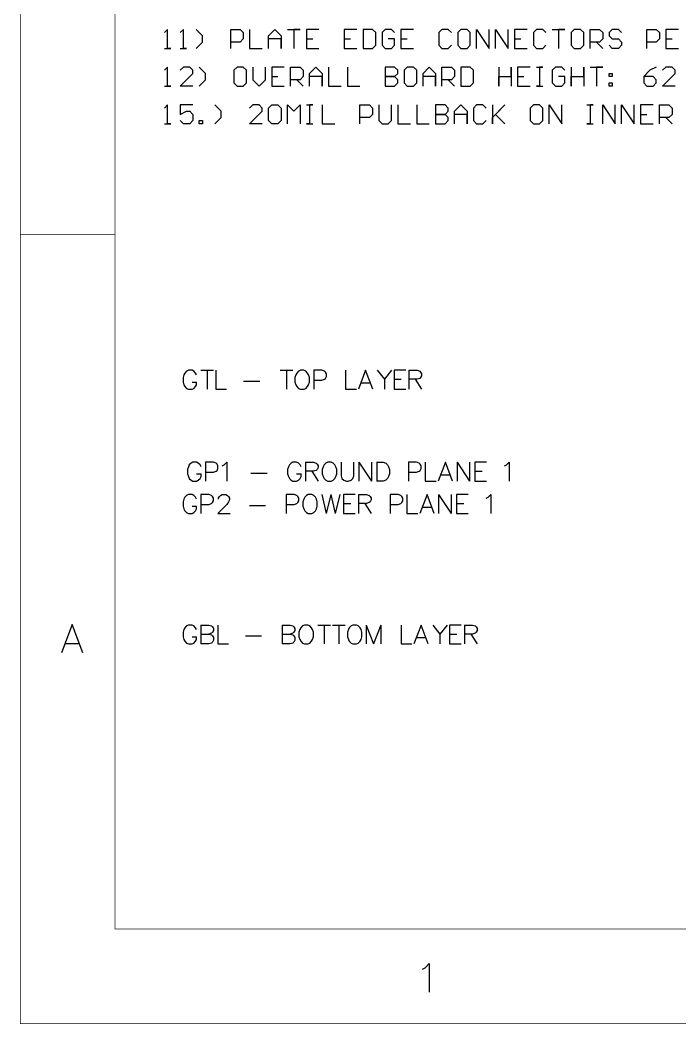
# Model space of a CAD drawing. Header units: millimetres. Extents: x 38 to 445, y 25 to 285.
# Drawn here: x 38.1 to 91.2, y 25.4 to 106.2 of the extents above; entities that cross this region are included whole.
import ezdxf

# ---------------------------------------------------------------- set-up
doc = ezdxf.new("R2010")
doc.units = ezdxf.units.MM
for name, color, linetype in [('BottomLayer', 5, 'Continuous'), ('InternalPlane1', 76, 'Continuous'), ('InternalPlane2', 16, 'Continuous'), ('Mechanical16', 56, 'Continuous'), ('Mechanical6', 56, 'Continuous'), ('TopLayer', 1, 'Continuous')]:
    doc.layers.add(name, color=color, linetype=linetype)

msp = doc.modelspace()

# ---------------------------------------------------------------- linework, layer by layer
at = {"layer": 'BottomLayer'}
for p, q in [((51.49, 57.411), (51.345, 57.266)), ((51.635, 57.484), (51.49, 57.411)), ((51.926, 57.484), (51.635, 57.484)), ((52.071, 57.411), (51.926, 57.484)), ((52.216, 57.266), (52.071, 57.411)), ((52.637, 57.484), (52.637, 55.96)), ((52.637, 57.484), (53.29, 57.484)), ((53.29, 57.484), (53.507, 57.411)), ((53.507, 57.411), (53.58, 57.339)), ((53.993, 57.484), (53.993, 55.96)), ((59.181, 57.484), (59.181, 55.96)), ((59.181, 57.484), (59.834, 57.484)), ((59.834, 57.484), (60.052, 57.411)), ((60.052, 57.411), (60.124, 57.339)), ((60.828, 57.411), (60.683, 57.266)), ((60.973, 57.484), (60.828, 57.411)), ((61.263, 57.484), (60.973, 57.484)), ((61.409, 57.411), (61.263, 57.484)), ((61.554, 57.266), (61.409, 57.411)), ((62.054, 57.484), (63.07, 57.484)), ((62.562, 57.484), (62.562, 55.96)), ((63.252, 57.484), (64.267, 57.484)), ((63.759, 57.484), (63.759, 55.96)), ((64.739, 57.411), (64.594, 57.266)), ((64.884, 57.484), (64.739, 57.411)), ((65.174, 57.484), (64.884, 57.484)), ((65.319, 57.411), (65.174, 57.484)), ((65.464, 57.266), (65.319, 57.411)), ((65.965, 57.484), (65.965, 55.96)), ((65.965, 57.484), (66.546, 55.96)), ((67.126, 57.484), (66.546, 55.96)), ((67.126, 57.484), (67.126, 55.96)), ((68.759, 57.484), (68.759, 55.96)), ((70.377, 57.484), (69.796, 55.96)), ((70.957, 55.96), (70.377, 57.484)), ((71.312, 57.484), (71.893, 56.758)), ((72.473, 57.484), (71.893, 56.758)), ((73.613, 57.484), (72.669, 57.484)), ((72.669, 57.484), (72.669, 55.96)), ((73.866, 57.484), (73.866, 55.96)), ((73.866, 57.484), (74.519, 57.484)), ((74.519, 57.484), (74.737, 57.411)), ((74.737, 57.411), (74.81, 57.339)), ((51.273, 57.121), (51.2, 56.903)), ((51.2, 56.903), (51.2, 56.54)), ((51.345, 57.266), (51.273, 57.121)), ((52.288, 57.121), (52.216, 57.266)), ((52.637, 56.758), (53.29, 56.758)), ((53.507, 56.831), (53.29, 56.758)), ((53.29, 56.758), (53.507, 56.686)), ((53.58, 56.903), (53.507, 56.831)), ((53.507, 56.686), (53.58, 56.613)), ((53.58, 57.339), (53.652, 57.193)), ((53.652, 57.048), (53.58, 56.903)), ((53.58, 56.613), (53.652, 56.468)), ((53.652, 57.193), (53.652, 57.048)), ((56.228, 56.613), (57.534, 56.613)), ((59.181, 56.758), (59.834, 56.758)), ((60.052, 56.831), (59.834, 56.758)), ((59.834, 56.758), (60.052, 56.686)), ((60.124, 56.903), (60.052, 56.831)), ((60.052, 56.686), (60.124, 56.613)), ((60.124, 57.339), (60.197, 57.193)), ((60.197, 57.048), (60.124, 56.903)), ((60.124, 56.613), (60.197, 56.468)), ((60.197, 57.193), (60.197, 57.048)), ((60.61, 57.121), (60.538, 56.903)), ((60.538, 56.903), (60.538, 56.54)), ((60.683, 57.266), (60.61, 57.121)), ((61.626, 57.121), (61.554, 57.266)), ((61.699, 56.903), (61.626, 57.121)), ((61.699, 56.54), (61.699, 56.903)), ((64.521, 57.121), (64.449, 56.903)), ((64.449, 56.903), (64.449, 56.54)), ((64.594, 57.266), (64.521, 57.121)), ((65.537, 57.121), (65.464, 57.266)), ((65.61, 56.903), (65.537, 57.121)), ((65.61, 56.54), (65.61, 56.903)), ((71.893, 56.758), (71.893, 55.96)), ((72.669, 56.758), (73.25, 56.758)), ((74.519, 56.758), (73.866, 56.758)), ((74.374, 56.758), (74.882, 55.96)), ((74.737, 56.831), (74.519, 56.758)), ((74.81, 56.903), (74.737, 56.831)), ((74.81, 57.339), (74.882, 57.193)), ((74.882, 57.048), (74.81, 56.903)), ((74.882, 57.193), (74.882, 57.048)), ((51.2, 56.54), (51.273, 56.323)), ((51.273, 56.323), (51.345, 56.178)), ((51.345, 56.178), (51.49, 56.033)), ((51.49, 56.033), (51.635, 55.96)), ((51.635, 55.96), (51.926, 55.96)), ((51.926, 56.54), (52.288, 56.54)), ((51.926, 55.96), (52.071, 56.033)), ((52.071, 56.033), (52.216, 56.178)), ((52.216, 56.178), (52.288, 56.323)), ((52.288, 56.323), (52.288, 56.54)), ((53.29, 55.96), (52.637, 55.96)), ((53.507, 56.033), (53.29, 55.96)), ((53.58, 56.105), (53.507, 56.033)), ((53.652, 56.25), (53.58, 56.105)), ((53.652, 56.468), (53.652, 56.25)), ((53.993, 55.96), (54.864, 55.96)), ((59.834, 55.96), (59.181, 55.96)), ((60.052, 56.033), (59.834, 55.96)), ((60.124, 56.105), (60.052, 56.033)), ((60.197, 56.25), (60.124, 56.105)), ((60.197, 56.468), (60.197, 56.25)), ((60.538, 56.54), (60.61, 56.323)), ((60.61, 56.323), (60.683, 56.178)), ((60.683, 56.178), (60.828, 56.033)), ((60.828, 56.033), (60.973, 55.96)), ((60.973, 55.96), (61.263, 55.96)), ((61.263, 55.96), (61.409, 56.033)), ((61.409, 56.033), (61.554, 56.178)), ((61.554, 56.178), (61.626, 56.323)), ((61.626, 56.323), (61.699, 56.54)), ((64.449, 56.54), (64.521, 56.323)), ((64.521, 56.323), (64.594, 56.178)), ((64.594, 56.178), (64.739, 56.033)), ((64.739, 56.033), (64.884, 55.96)), ((64.884, 55.96), (65.174, 55.96)), ((65.174, 55.96), (65.319, 56.033)), ((65.319, 56.033), (65.464, 56.178)), ((65.464, 56.178), (65.537, 56.323)), ((65.537, 56.323), (65.61, 56.54)), ((68.759, 55.96), (69.629, 55.96)), ((70.014, 56.468), (70.739, 56.468)), ((72.669, 55.96), (73.613, 55.96))]:
    msp.add_line(p, q, dxfattribs=at)
at = {"layer": 'InternalPlane1'}
for p, q in [((51.707, 70.369), (51.635, 70.223)), ((51.852, 70.514), (51.707, 70.369)), ((51.997, 70.586), (51.852, 70.514)), ((52.288, 70.586), (51.997, 70.586)), ((52.433, 70.514), (52.288, 70.586)), ((52.578, 70.369), (52.433, 70.514)), ((52.65, 70.223), (52.578, 70.369)), ((53.652, 70.586), (52.999, 70.586)), ((52.999, 70.586), (52.999, 69.063)), ((53.869, 70.514), (53.652, 70.586)), ((53.942, 70.441), (53.869, 70.514)), ((54.014, 70.296), (53.942, 70.441)), ((54.014, 70.078), (54.014, 70.296)), ((54.355, 70.296), (54.501, 70.369)), ((54.501, 70.369), (54.718, 70.586)), ((54.718, 70.586), (54.718, 69.063)), ((59.768, 70.369), (59.696, 70.223)), ((59.913, 70.514), (59.768, 70.369)), ((60.058, 70.586), (59.913, 70.514)), ((60.349, 70.586), (60.058, 70.586)), ((60.494, 70.514), (60.349, 70.586)), ((60.639, 70.369), (60.494, 70.514)), ((60.711, 70.223), (60.639, 70.369)), ((61.06, 70.586), (61.06, 69.063)), ((61.06, 70.586), (61.713, 70.586)), ((61.713, 70.586), (61.93, 70.514)), ((61.93, 70.514), (62.003, 70.441)), ((62.003, 70.441), (62.075, 70.296)), ((62.075, 70.296), (62.075, 70.151)), ((62.561, 70.369), (62.489, 70.223)), ((62.707, 70.514), (62.561, 70.369)), ((62.852, 70.586), (62.707, 70.514)), ((63.142, 70.586), (62.852, 70.586)), ((63.287, 70.514), (63.142, 70.586)), ((63.432, 70.369), (63.287, 70.514)), ((63.505, 70.223), (63.432, 70.369)), ((63.933, 70.586), (63.933, 69.498)), ((64.949, 69.498), (64.949, 70.586)), ((65.369, 70.586), (65.369, 69.063)), ((65.369, 70.586), (66.385, 69.063)), ((66.385, 70.586), (66.385, 69.063)), ((66.806, 70.586), (66.806, 69.063)), ((66.806, 70.586), (67.314, 70.586)), ((67.314, 70.586), (67.532, 70.514)), ((67.532, 70.514), (67.677, 70.369)), ((67.677, 70.369), (67.749, 70.223)), ((70.013, 70.586), (69.36, 70.586)), ((69.36, 70.586), (69.36, 69.063)), ((70.231, 70.514), (70.013, 70.586)), ((70.303, 70.441), (70.231, 70.514)), ((70.376, 70.296), (70.303, 70.441)), ((70.376, 70.078), (70.376, 70.296)), ((70.717, 70.586), (70.717, 69.063)), ((72.335, 70.586), (71.754, 69.063)), ((72.915, 69.063), (72.335, 70.586)), ((73.271, 70.586), (73.271, 69.063)), ((73.271, 70.586), (74.287, 69.063)), ((74.287, 70.586), (74.287, 69.063)), ((75.651, 70.586), (74.707, 70.586)), ((74.707, 70.586), (74.707, 69.063)), ((77.102, 70.296), (77.247, 70.369)), ((77.247, 70.369), (77.464, 70.586)), ((77.464, 70.586), (77.464, 69.063)), ((51.635, 70.223), (51.562, 70.006)), ((51.562, 70.006), (51.562, 69.643)), ((51.562, 69.643), (51.635, 69.425)), ((52.288, 69.643), (52.65, 69.643)), ((52.65, 69.425), (52.65, 69.643)), ((52.999, 69.788), (53.652, 69.788)), ((53.652, 69.788), (53.869, 69.861)), ((53.869, 69.861), (53.942, 69.933)), ((53.942, 69.933), (54.014, 70.078)), ((56.67, 69.716), (57.976, 69.716)), ((59.696, 70.223), (59.623, 70.006)), ((59.623, 70.006), (59.623, 69.643)), ((59.623, 69.643), (59.696, 69.425)), ((60.349, 69.643), (60.711, 69.643)), ((60.711, 69.425), (60.711, 69.643)), ((61.713, 69.861), (61.06, 69.861)), ((61.567, 69.861), (62.075, 69.063)), ((61.93, 69.933), (61.713, 69.861)), ((62.003, 70.006), (61.93, 69.933)), ((62.075, 70.151), (62.003, 70.006)), ((62.489, 70.223), (62.416, 70.006)), ((62.416, 70.006), (62.416, 69.643)), ((62.416, 69.643), (62.489, 69.425)), ((63.577, 70.006), (63.505, 70.223)), ((63.505, 69.425), (63.577, 69.643)), ((63.577, 69.643), (63.577, 70.006)), ((63.933, 69.498), (64.005, 69.28)), ((64.876, 69.28), (64.949, 69.498)), ((67.749, 70.223), (67.822, 70.006)), ((67.822, 69.643), (67.749, 69.425)), ((67.822, 70.006), (67.822, 69.643)), ((69.36, 69.788), (70.013, 69.788)), ((70.013, 69.788), (70.231, 69.861)), ((70.231, 69.861), (70.303, 69.933)), ((70.303, 69.933), (70.376, 70.078)), ((71.972, 69.57), (72.698, 69.57)), ((74.707, 69.861), (75.288, 69.861)), ((51.635, 69.425), (51.707, 69.28)), ((51.707, 69.28), (51.852, 69.135)), ((51.852, 69.135), (51.997, 69.063)), ((51.997, 69.063), (52.288, 69.063)), ((52.288, 69.063), (52.433, 69.135)), ((52.433, 69.135), (52.578, 69.28)), ((52.578, 69.28), (52.65, 69.425)), ((59.696, 69.425), (59.768, 69.28)), ((59.768, 69.28), (59.913, 69.135)), ((59.913, 69.135), (60.058, 69.063)), ((60.058, 69.063), (60.349, 69.063)), ((60.349, 69.063), (60.494, 69.135)), ((60.494, 69.135), (60.639, 69.28)), ((60.639, 69.28), (60.711, 69.425)), ((62.489, 69.425), (62.561, 69.28)), ((62.561, 69.28), (62.707, 69.135)), ((62.707, 69.135), (62.852, 69.063)), ((62.852, 69.063), (63.142, 69.063)), ((63.142, 69.063), (63.287, 69.135)), ((63.287, 69.135), (63.432, 69.28)), ((63.432, 69.28), (63.505, 69.425)), ((64.005, 69.28), (64.15, 69.135)), ((64.15, 69.135), (64.368, 69.063)), ((64.368, 69.063), (64.513, 69.063)), ((64.513, 69.063), (64.731, 69.135)), ((64.731, 69.135), (64.876, 69.28)), ((67.314, 69.063), (66.806, 69.063)), ((67.532, 69.135), (67.314, 69.063)), ((67.677, 69.28), (67.532, 69.135)), ((67.749, 69.425), (67.677, 69.28)), ((70.717, 69.063), (71.587, 69.063)), ((74.707, 69.063), (75.651, 69.063))]:
    msp.add_line(p, q, dxfattribs=at)
at = {"layer": 'InternalPlane2'}
for p, q in [((51.49, 67.911), (51.345, 67.766)), ((51.635, 67.984), (51.49, 67.911)), ((51.926, 67.984), (51.635, 67.984)), ((52.071, 67.911), (51.926, 67.984)), ((52.216, 67.766), (52.071, 67.911)), ((53.29, 67.984), (52.637, 67.984)), ((52.637, 67.984), (52.637, 66.46)), ((53.507, 67.911), (53.29, 67.984)), ((53.58, 67.839), (53.507, 67.911)), ((54.139, 67.839), (54.211, 67.911)), ((54.211, 67.911), (54.356, 67.984)), ((54.356, 67.984), (54.646, 67.984)), ((54.646, 67.984), (54.792, 67.911)), ((54.792, 67.911), (54.864, 67.839)), ((60.153, 67.984), (59.5, 67.984)), ((59.5, 67.984), (59.5, 66.46)), ((60.371, 67.911), (60.153, 67.984)), ((60.444, 67.839), (60.371, 67.911)), ((61.147, 67.911), (61.002, 67.766)), ((61.293, 67.984), (61.147, 67.911)), ((61.583, 67.984), (61.293, 67.984)), ((61.728, 67.911), (61.583, 67.984)), ((61.873, 67.766), (61.728, 67.911)), ((62.374, 67.984), (62.736, 66.46)), ((63.099, 67.984), (62.736, 66.46)), ((63.099, 67.984), (63.462, 66.46)), ((63.825, 67.984), (63.462, 66.46)), ((65.073, 67.984), (64.129, 67.984)), ((64.129, 67.984), (64.129, 66.46)), ((65.327, 67.984), (65.327, 66.46)), ((65.327, 67.984), (65.98, 67.984)), ((65.98, 67.984), (66.197, 67.911)), ((66.197, 67.911), (66.27, 67.839)), ((68.534, 67.984), (67.881, 67.984)), ((67.881, 67.984), (67.881, 66.46)), ((68.751, 67.911), (68.534, 67.984)), ((68.824, 67.839), (68.751, 67.911)), ((69.237, 67.984), (69.237, 66.46)), ((70.855, 67.984), (70.275, 66.46)), ((71.436, 66.46), (70.855, 67.984)), ((71.791, 67.984), (71.791, 66.46)), ((71.791, 67.984), (72.807, 66.46)), ((72.807, 67.984), (72.807, 66.46)), ((74.171, 67.984), (73.228, 67.984)), ((73.228, 67.984), (73.228, 66.46)), ((75.767, 67.766), (75.985, 67.984)), ((75.985, 67.984), (75.985, 66.46)), ((51.273, 67.621), (51.2, 67.403)), ((51.2, 67.403), (51.2, 67.04)), ((51.345, 67.766), (51.273, 67.621)), ((52.288, 67.621), (52.216, 67.766)), ((52.637, 67.186), (53.29, 67.186)), ((53.29, 67.186), (53.507, 67.258)), ((53.507, 67.258), (53.58, 67.331)), ((53.652, 67.693), (53.58, 67.839)), ((53.58, 67.331), (53.652, 67.476)), ((53.652, 67.476), (53.652, 67.693)), ((54.719, 67.186), (53.993, 66.46)), ((54.066, 67.693), (54.139, 67.839)), ((54.066, 67.621), (54.066, 67.693)), ((54.864, 67.403), (54.719, 67.186)), ((54.864, 67.839), (54.937, 67.693)), ((54.937, 67.548), (54.864, 67.403)), ((54.937, 67.693), (54.937, 67.548)), ((56.547, 67.113), (57.853, 67.113)), ((59.5, 67.186), (60.153, 67.186)), ((60.153, 67.186), (60.371, 67.258)), ((60.371, 67.258), (60.444, 67.331)), ((60.516, 67.693), (60.444, 67.839)), ((60.444, 67.331), (60.516, 67.476)), ((60.516, 67.476), (60.516, 67.693)), ((60.93, 67.621), (60.857, 67.403)), ((60.857, 67.403), (60.857, 67.04)), ((61.002, 67.766), (60.93, 67.621)), ((61.946, 67.621), (61.873, 67.766)), ((62.018, 67.403), (61.946, 67.621)), ((62.018, 67.04), (62.018, 67.403)), ((64.129, 67.258), (64.71, 67.258)), ((65.98, 67.258), (65.327, 67.258)), ((65.835, 67.258), (66.342, 66.46)), ((66.197, 67.331), (65.98, 67.258)), ((66.27, 67.403), (66.197, 67.331)), ((66.27, 67.839), (66.342, 67.693)), ((66.342, 67.548), (66.27, 67.403)), ((66.342, 67.693), (66.342, 67.548)), ((67.881, 67.186), (68.534, 67.186)), ((68.534, 67.186), (68.751, 67.258)), ((68.751, 67.258), (68.824, 67.331)), ((68.896, 67.693), (68.824, 67.839)), ((68.824, 67.331), (68.896, 67.476)), ((68.896, 67.476), (68.896, 67.693)), ((73.228, 67.258), (73.808, 67.258)), ((75.622, 67.693), (75.767, 67.766)), ((51.2, 67.04), (51.273, 66.823)), ((51.273, 66.823), (51.345, 66.678)), ((51.345, 66.678), (51.49, 66.533)), ((51.49, 66.533), (51.635, 66.46)), ((51.635, 66.46), (51.926, 66.46)), ((51.926, 67.04), (52.288, 67.04)), ((51.926, 66.46), (52.071, 66.533)), ((52.071, 66.533), (52.216, 66.678)), ((52.216, 66.678), (52.288, 66.823)), ((52.288, 66.823), (52.288, 67.04)), ((53.993, 66.46), (55.009, 66.46)), ((60.857, 67.04), (60.93, 66.823)), ((60.93, 66.823), (61.002, 66.678)), ((61.002, 66.678), (61.147, 66.533)), ((61.147, 66.533), (61.293, 66.46)), ((61.293, 66.46), (61.583, 66.46)), ((61.583, 66.46), (61.728, 66.533)), ((61.728, 66.533), (61.873, 66.678)), ((61.873, 66.678), (61.946, 66.823)), ((61.946, 66.823), (62.018, 67.04)), ((64.129, 66.46), (65.073, 66.46)), ((69.237, 66.46), (70.108, 66.46)), ((70.493, 66.968), (71.218, 66.968)), ((73.228, 66.46), (74.171, 66.46))]:
    msp.add_line(p, q, dxfattribs=at)
at = {"layer": 'Mechanical16'}
for p, q in [((42.273, 57.531), (41.402, 55.245)), ((43.143, 55.245), (42.273, 57.531)), ((41.729, 56.007), (42.817, 56.007)), ((70.485, 29.79), (70.703, 29.899)), ((70.703, 29.899), (71.029, 30.226)), ((71.029, 30.226), (71.029, 27.94))]:
    msp.add_line(p, q, dxfattribs=at)
at = {"layer": 'Mechanical16', "const_width": 0.0508}
for points in [[(38.1, 25.4), (38.1, 279.4)], [(45.72, 33.02), (45.72, 271.78)], [(38.1, 88.9), (45.72, 88.9)], [(45.72, 33.02), (436.88, 33.02)], [(38.1, 25.4), (444.5, 25.4)]]:
    msp.add_lwpolyline(points, dxfattribs=at)
at = {"layer": 'Mechanical16', "const_width": 0.0254}
for points in [[(38.087, 88.9, 1), (38.113, 88.9, 1)], [(45.707, 88.9, 1), (45.733, 88.9, 1)], [(45.707, 33.02, 1), (45.733, 33.02, 1)], [(45.707, 33.02, 1), (45.733, 33.02, 1)], [(38.087, 25.4, 1), (38.113, 25.4, 1)], [(38.087, 25.4, 1), (38.113, 25.4, 1)]]:
    msp.add_lwpolyline(points, format="xyb", close=True, dxfattribs=at)
at = {"layer": 'Mechanical6'}
for p, q in [((49.963, 105.419), (49.709, 105.165)), ((49.963, 103.895), (49.963, 105.419)), ((51.232, 105.419), (50.978, 105.165)), ((51.232, 103.895), (51.232, 105.419)), ((52.756, 104.911), (52.248, 105.419)), ((55.041, 103.895), (55.041, 105.419)), ((55.041, 105.419), (55.803, 105.419)), ((55.803, 105.419), (56.057, 105.165)), ((56.057, 105.165), (56.057, 104.657)), ((56.565, 105.419), (56.565, 103.895)), ((58.088, 104.911), (58.596, 105.419)), ((58.596, 105.419), (59.104, 104.911)), ((59.612, 105.419), (60.627, 105.419)), ((60.627, 105.419), (60.119, 105.419)), ((60.119, 105.419), (60.119, 103.895)), ((62.151, 105.419), (61.135, 105.419)), ((61.135, 105.419), (61.135, 103.895)), ((65.198, 105.419), (64.182, 105.419)), ((64.182, 105.419), (64.182, 103.895)), ((65.706, 105.419), (65.706, 103.895)), ((66.467, 105.419), (65.706, 105.419)), ((66.721, 105.165), (66.467, 105.419)), ((66.721, 104.149), (66.721, 105.165)), ((67.483, 105.419), (67.229, 105.165)), ((67.229, 105.165), (67.229, 104.149)), ((67.991, 105.419), (67.483, 105.419)), ((68.245, 105.165), (67.991, 105.419)), ((69.768, 105.419), (68.753, 105.419)), ((68.753, 105.419), (68.753, 103.895)), ((72.054, 105.419), (71.8, 105.165)), ((71.8, 105.165), (71.8, 104.149)), ((72.561, 105.419), (72.054, 105.419)), ((72.815, 105.165), (72.561, 105.419)), ((73.577, 105.419), (73.323, 105.165)), ((73.323, 105.165), (73.323, 104.149)), ((74.085, 105.419), (73.577, 105.419)), ((74.339, 105.165), (74.085, 105.419)), ((74.339, 104.149), (74.339, 105.165)), ((74.847, 103.895), (74.847, 105.419)), ((74.847, 105.419), (75.862, 103.895)), ((75.862, 103.895), (75.862, 105.419)), ((76.37, 103.895), (76.37, 105.419)), ((76.37, 105.419), (77.386, 103.895)), ((77.386, 103.895), (77.386, 105.419)), ((78.909, 105.419), (77.894, 105.419)), ((77.894, 105.419), (77.894, 103.895)), ((79.671, 105.419), (79.417, 105.165)), ((79.417, 105.165), (79.417, 104.149)), ((80.179, 105.419), (79.671, 105.419)), ((80.433, 105.165), (80.179, 105.419)), ((80.941, 105.419), (81.956, 105.419)), ((81.956, 105.419), (81.449, 105.419)), ((81.449, 105.419), (81.449, 103.895)), ((82.718, 105.419), (82.464, 105.165)), ((82.464, 105.165), (82.464, 104.149)), ((83.226, 105.419), (82.718, 105.419)), ((83.48, 105.165), (83.226, 105.419)), ((83.48, 104.149), (83.48, 105.165)), ((83.988, 103.895), (83.988, 105.419)), ((83.988, 105.419), (84.749, 105.419)), ((84.749, 105.419), (85.003, 105.165)), ((85.003, 105.165), (85.003, 104.657)), ((85.765, 105.419), (85.511, 105.165)), ((85.511, 105.165), (85.511, 104.911)), ((86.273, 105.419), (85.765, 105.419)), ((86.527, 105.165), (86.273, 105.419)), ((88.558, 103.895), (88.558, 105.419)), ((88.558, 105.419), (89.32, 105.419)), ((89.32, 105.419), (89.574, 105.165)), ((89.574, 105.165), (89.574, 104.657)), ((91.097, 105.419), (90.082, 105.419)), ((90.082, 105.419), (90.082, 103.895)), ((52.248, 103.895), (52.756, 104.403)), ((52.756, 104.403), (52.756, 104.911)), ((55.803, 104.403), (55.041, 104.403)), ((56.057, 104.657), (55.803, 104.403)), ((58.088, 103.895), (58.088, 104.911)), ((59.104, 104.657), (58.088, 104.657)), ((59.104, 104.911), (59.104, 103.895)), ((59.104, 103.895), (59.104, 104.657)), ((61.135, 104.657), (61.643, 104.657)), ((64.182, 104.657), (64.69, 104.657)), ((68.245, 104.657), (67.737, 104.657)), ((68.245, 104.149), (68.245, 104.657)), ((68.753, 104.657), (69.26, 104.657)), ((77.894, 104.657), (78.402, 104.657)), ((84.749, 104.403), (83.988, 104.403)), ((84.496, 104.403), (85.003, 103.895)), ((85.003, 104.657), (84.749, 104.403)), ((85.511, 104.911), (85.765, 104.657)), ((85.765, 104.657), (86.273, 104.657)), ((86.273, 104.657), (86.527, 104.403)), ((86.527, 104.403), (86.527, 104.149)), ((89.32, 104.403), (88.558, 104.403)), ((89.574, 104.657), (89.32, 104.403)), ((90.082, 104.657), (90.59, 104.657)), ((49.709, 103.895), (50.217, 103.895)), ((50.217, 103.895), (49.963, 103.895)), ((50.978, 103.895), (51.486, 103.895)), ((51.486, 103.895), (51.232, 103.895)), ((56.565, 103.895), (57.58, 103.895)), ((61.135, 103.895), (62.151, 103.895)), ((64.182, 103.895), (65.198, 103.895)), ((65.706, 103.895), (66.467, 103.895)), ((66.467, 103.895), (66.721, 104.149)), ((67.229, 104.149), (67.483, 103.895)), ((67.483, 103.895), (67.991, 103.895)), ((67.991, 103.895), (68.245, 104.149)), ((68.753, 103.895), (69.768, 103.895)), ((71.8, 104.149), (72.054, 103.895)), ((72.054, 103.895), (72.561, 103.895)), ((72.561, 103.895), (72.815, 104.149)), ((73.323, 104.149), (73.577, 103.895)), ((73.577, 103.895), (74.085, 103.895)), ((74.085, 103.895), (74.339, 104.149)), ((77.894, 103.895), (78.909, 103.895)), ((79.417, 104.149), (79.671, 103.895)), ((79.671, 103.895), (80.179, 103.895)), ((80.179, 103.895), (80.433, 104.149)), ((82.464, 104.149), (82.718, 103.895)), ((82.718, 103.895), (83.226, 103.895)), ((83.226, 103.895), (83.48, 104.149)), ((85.765, 103.895), (85.511, 104.149)), ((86.273, 103.895), (85.765, 103.895)), ((86.527, 104.149), (86.273, 103.895)), ((90.082, 103.895), (91.097, 103.895)), ((49.963, 102.384), (49.709, 102.13)), ((49.963, 100.86), (49.963, 102.384)), ((51.232, 102.384), (50.978, 102.13)), ((50.978, 100.86), (51.994, 101.876)), ((51.74, 102.384), (51.232, 102.384)), ((51.994, 102.13), (51.74, 102.384)), ((51.994, 101.876), (51.994, 102.13)), ((53.01, 101.876), (52.502, 102.384)), ((53.01, 101.368), (53.01, 101.876)), ((55.549, 102.384), (55.295, 102.13)), ((55.295, 102.13), (55.295, 101.114)), ((56.057, 102.384), (55.549, 102.384)), ((56.311, 102.13), (56.057, 102.384)), ((56.311, 101.114), (56.311, 102.13)), ((56.819, 102.384), (56.819, 101.368)), ((57.834, 101.368), (57.834, 102.384)), ((59.358, 102.384), (58.342, 102.384)), ((58.342, 102.384), (58.342, 100.86)), ((59.866, 100.86), (59.866, 102.384)), ((59.866, 102.384), (60.627, 102.384)), ((60.627, 102.384), (60.881, 102.13)), ((60.881, 102.13), (60.881, 101.622)), ((61.389, 101.876), (61.897, 102.384)), ((61.389, 100.86), (61.389, 101.876)), ((61.897, 102.384), (62.405, 101.876)), ((62.405, 101.876), (62.405, 100.86)), ((62.913, 102.384), (62.913, 100.86)), ((64.436, 102.384), (64.436, 100.86)), ((67.483, 102.384), (67.483, 100.86)), ((68.245, 102.384), (67.483, 102.384)), ((68.499, 102.13), (68.245, 102.384)), ((68.245, 101.622), (68.499, 101.876)), ((68.499, 101.876), (68.499, 102.13)), ((69.26, 102.384), (69.007, 102.13)), ((69.007, 102.13), (69.007, 101.114)), ((69.768, 102.384), (69.26, 102.384)), ((70.022, 102.13), (69.768, 102.384)), ((70.022, 101.114), (70.022, 102.13)), ((70.53, 101.876), (71.038, 102.384)), ((70.53, 100.86), (70.53, 101.876)), ((71.038, 102.384), (71.546, 101.876)), ((71.546, 101.876), (71.546, 100.86)), ((72.054, 100.86), (72.054, 102.384)), ((72.054, 102.384), (72.815, 102.384)), ((72.815, 102.384), (73.069, 102.13)), ((73.069, 102.13), (73.069, 101.622)), ((73.577, 102.384), (73.577, 100.86)), ((74.339, 102.384), (73.577, 102.384)), ((74.593, 102.13), (74.339, 102.384)), ((74.593, 101.114), (74.593, 102.13)), ((76.624, 102.384), (76.624, 100.86)), ((77.64, 101.622), (77.64, 102.384)), ((77.64, 102.384), (77.64, 100.86)), ((79.163, 102.384), (78.148, 102.384)), ((78.148, 102.384), (78.148, 100.86)), ((79.671, 102.384), (80.179, 102.384)), ((80.179, 102.384), (79.925, 102.384)), ((79.925, 102.384), (79.925, 100.86)), ((81.195, 102.384), (80.941, 102.13)), ((80.941, 102.13), (80.941, 101.114)), ((81.702, 102.384), (81.195, 102.384)), ((81.956, 102.13), (81.702, 102.384)), ((82.464, 102.384), (82.464, 100.86)), ((83.48, 101.622), (83.48, 102.384)), ((83.48, 102.384), (83.48, 100.86)), ((83.988, 102.384), (85.003, 102.384)), ((85.003, 102.384), (84.496, 102.384)), ((84.496, 102.384), (84.496, 100.86)), ((85.511, 101.876), (85.765, 101.876)), ((85.511, 101.622), (85.511, 101.876)), ((85.765, 101.876), (85.765, 101.622)), ((88.812, 102.13), (88.304, 101.622)), ((89.32, 102.384), (88.812, 102.13)), ((90.082, 102.384), (89.828, 102.13)), ((89.828, 100.86), (90.843, 101.876)), ((90.59, 102.384), (90.082, 102.384)), ((90.843, 102.13), (90.59, 102.384)), ((90.843, 101.876), (90.843, 102.13)), ((52.502, 100.86), (53.01, 101.368)), ((55.295, 101.114), (55.549, 100.86)), ((56.057, 100.86), (56.311, 101.114)), ((56.819, 101.368), (57.326, 100.86)), ((57.326, 100.86), (57.834, 101.368)), ((58.342, 101.622), (58.85, 101.622)), ((60.627, 101.368), (59.866, 101.368)), ((60.373, 101.368), (60.881, 100.86)), ((60.881, 101.622), (60.627, 101.368)), ((62.405, 101.622), (61.389, 101.622)), ((62.405, 100.86), (62.405, 101.622)), ((68.245, 101.622), (67.483, 101.622)), ((67.483, 101.622), (68.245, 101.622)), ((68.499, 101.368), (68.245, 101.622)), ((68.245, 100.86), (68.499, 101.114)), ((68.499, 101.114), (68.499, 101.368)), ((69.007, 101.114), (69.26, 100.86)), ((69.768, 100.86), (70.022, 101.114)), ((71.546, 101.622), (70.53, 101.622)), ((71.546, 100.86), (71.546, 101.622)), ((72.815, 101.368), (72.054, 101.368)), ((72.561, 101.368), (73.069, 100.86)), ((73.069, 101.622), (72.815, 101.368)), ((74.339, 100.86), (74.593, 101.114)), ((76.624, 100.86), (76.624, 101.622)), ((76.624, 101.622), (77.64, 101.622)), ((78.148, 101.622), (78.655, 101.622)), ((80.941, 101.114), (81.195, 100.86)), ((81.956, 101.622), (81.449, 101.622)), ((81.702, 100.86), (81.956, 101.114)), ((81.956, 101.114), (81.956, 101.622)), ((82.464, 100.86), (82.464, 101.622)), ((82.464, 101.622), (83.48, 101.622)), ((85.765, 101.622), (85.511, 101.622)), ((85.511, 101.114), (85.765, 101.114)), ((85.511, 100.86), (85.511, 101.114)), ((85.765, 101.114), (85.765, 100.86)), ((88.304, 101.622), (88.304, 101.114)), ((89.066, 101.622), (88.304, 101.622)), ((88.304, 101.114), (88.558, 100.86)), ((89.32, 101.368), (89.066, 101.622)), ((89.066, 100.86), (89.32, 101.114)), ((89.32, 101.114), (89.32, 101.368)), ((49.709, 100.86), (50.217, 100.86)), ((50.217, 100.86), (49.963, 100.86)), ((51.994, 100.86), (50.978, 100.86)), ((55.549, 100.86), (56.057, 100.86)), ((58.342, 100.86), (59.358, 100.86)), ((62.913, 100.86), (63.928, 100.86)), ((64.436, 100.86), (65.452, 100.86)), ((67.483, 100.86), (68.245, 100.86)), ((69.26, 100.86), (69.768, 100.86)), ((73.577, 100.86), (74.339, 100.86)), ((78.148, 100.86), (79.163, 100.86)), ((79.925, 100.86), (79.671, 100.86)), ((79.671, 100.86), (80.179, 100.86)), ((81.195, 100.86), (81.702, 100.86)), ((85.765, 100.86), (85.511, 100.86)), ((88.558, 100.86), (89.066, 100.86)), ((90.843, 100.86), (89.828, 100.86)), ((49.963, 99.349), (49.709, 99.095)), ((49.963, 97.825), (49.963, 99.349)), ((51.994, 99.349), (50.978, 99.349)), ((50.978, 99.349), (50.978, 98.587)), ((50.978, 98.587), (51.486, 98.841)), ((51.486, 98.841), (51.74, 98.841)), ((51.74, 98.841), (51.994, 98.587)), ((51.994, 98.587), (51.994, 98.079)), ((54.279, 98.841), (53.771, 99.349)), ((54.279, 98.333), (54.279, 98.841)), ((56.819, 99.349), (56.565, 99.095)), ((56.565, 97.825), (57.58, 98.841)), ((57.326, 99.349), (56.819, 99.349)), ((57.58, 99.095), (57.326, 99.349)), ((57.58, 98.841), (57.58, 99.095)), ((58.088, 99.095), (58.342, 99.349)), ((58.088, 98.079), (58.088, 99.095)), ((58.342, 99.349), (58.85, 99.349)), ((58.85, 99.349), (59.104, 99.095)), ((59.104, 99.095), (59.104, 98.079)), ((59.612, 97.825), (59.612, 99.349)), ((59.612, 99.349), (60.119, 98.841)), ((60.119, 98.841), (60.627, 99.349)), ((60.627, 99.349), (60.627, 97.825)), ((61.135, 99.349), (61.643, 99.349)), ((61.643, 99.349), (61.389, 99.349)), ((61.389, 99.349), (61.389, 97.825)), ((62.405, 99.349), (62.405, 97.825)), ((65.452, 97.825), (65.452, 99.349)), ((65.452, 99.349), (66.213, 99.349)), ((66.213, 99.349), (66.467, 99.095)), ((66.467, 98.587), (66.213, 98.333)), ((66.467, 99.095), (66.467, 98.587)), ((66.975, 99.349), (66.975, 98.079)), ((67.991, 98.079), (67.991, 99.349)), ((68.499, 99.349), (68.499, 97.825)), ((70.022, 99.349), (70.022, 97.825)), ((71.546, 99.349), (71.546, 97.825)), ((72.307, 99.349), (71.546, 99.349)), ((72.307, 98.587), (71.546, 98.587)), ((71.546, 98.587), (72.307, 98.587)), ((72.561, 99.095), (72.307, 99.349)), ((72.307, 98.587), (72.561, 98.841)), ((72.561, 98.333), (72.307, 98.587)), ((72.561, 98.841), (72.561, 99.095)), ((73.069, 98.841), (73.577, 99.349)), ((73.069, 97.825), (73.069, 98.841)), ((74.085, 98.587), (73.069, 98.587)), ((73.577, 99.349), (74.085, 98.841)), ((74.085, 98.841), (74.085, 97.825)), ((74.085, 97.825), (74.085, 98.587)), ((74.847, 99.349), (74.593, 99.095)), ((74.593, 99.095), (74.593, 98.079)), ((75.355, 99.349), (74.847, 99.349)), ((75.608, 99.095), (75.355, 99.349)), ((76.116, 99.349), (76.116, 97.825)), ((76.116, 98.333), (77.132, 99.349)), ((77.132, 99.349), (76.37, 98.587)), ((76.37, 98.587), (77.132, 97.825)), ((79.417, 99.349), (79.163, 99.095)), ((79.163, 99.095), (79.163, 98.079)), ((79.925, 99.349), (79.417, 99.349)), ((80.179, 99.095), (79.925, 99.349)), ((80.179, 98.079), (80.179, 99.095)), ((80.687, 97.825), (80.687, 99.349)), ((80.687, 99.349), (81.702, 97.825)), ((81.702, 97.825), (81.702, 99.349)), ((83.734, 99.349), (84.242, 99.349)), ((84.242, 99.349), (83.988, 99.349)), ((83.988, 99.349), (83.988, 97.825)), ((85.003, 97.825), (85.003, 99.349)), ((85.003, 99.349), (86.019, 97.825)), ((86.019, 97.825), (86.019, 99.349)), ((86.527, 97.825), (86.527, 99.349)), ((86.527, 99.349), (87.543, 97.825)), ((87.543, 97.825), (87.543, 99.349)), ((89.066, 99.349), (88.05, 99.349)), ((88.05, 99.349), (88.05, 97.825)), ((88.05, 98.587), (88.558, 98.587)), ((89.574, 97.825), (89.574, 99.349)), ((89.574, 99.349), (90.336, 99.349)), ((90.336, 99.349), (90.59, 99.095)), ((90.59, 98.587), (90.336, 98.333)), ((90.59, 99.095), (90.59, 98.587)), ((49.709, 97.825), (50.217, 97.825)), ((50.217, 97.825), (49.963, 97.825)), ((51.232, 97.825), (50.978, 98.079)), ((51.74, 97.825), (51.232, 97.825)), ((51.994, 98.079), (51.74, 97.825)), ((52.502, 97.825), (52.502, 98.079)), ((52.502, 98.079), (52.756, 98.079)), ((52.756, 97.825), (52.502, 97.825)), ((52.756, 98.079), (52.756, 97.825)), ((53.771, 97.825), (54.279, 98.333)), ((57.58, 97.825), (56.565, 97.825)), ((58.342, 97.825), (58.088, 98.079)), ((58.85, 97.825), (58.342, 97.825)), ((59.104, 98.079), (58.85, 97.825)), ((61.389, 97.825), (61.135, 97.825)), ((61.135, 97.825), (61.643, 97.825)), ((62.405, 97.825), (63.42, 97.825)), ((66.213, 98.333), (65.452, 98.333)), ((66.975, 98.079), (67.229, 97.825)), ((67.229, 97.825), (67.737, 97.825)), ((67.737, 97.825), (67.991, 98.079)), ((68.499, 97.825), (69.514, 97.825)), ((70.022, 97.825), (71.038, 97.825)), ((71.546, 97.825), (72.307, 97.825)), ((72.307, 97.825), (72.561, 98.079)), ((72.561, 98.079), (72.561, 98.333)), ((74.593, 98.079), (74.847, 97.825)), ((74.847, 97.825), (75.355, 97.825)), ((75.355, 97.825), (75.608, 98.079)), ((76.116, 97.825), (76.116, 98.333)), ((79.163, 98.079), (79.417, 97.825)), ((79.417, 97.825), (79.925, 97.825)), ((79.925, 97.825), (80.179, 98.079)), ((83.988, 97.825), (83.734, 97.825)), ((83.734, 97.825), (84.242, 97.825)), ((88.05, 97.825), (89.066, 97.825)), ((90.336, 98.333), (89.574, 98.333)), ((90.082, 98.333), (90.59, 97.825))]:
    msp.add_line(p, q, dxfattribs=at)
at = {"layer": 'TopLayer'}
for p, q in [((51.273, 77.621), (51.2, 77.403)), ((51.345, 77.766), (51.273, 77.621)), ((51.49, 77.911), (51.345, 77.766)), ((51.635, 77.984), (51.49, 77.911)), ((51.926, 77.984), (51.635, 77.984)), ((52.071, 77.911), (51.926, 77.984)), ((52.216, 77.766), (52.071, 77.911)), ((52.288, 77.621), (52.216, 77.766)), ((52.637, 77.984), (53.652, 77.984)), ((53.144, 77.984), (53.144, 76.46)), ((53.834, 77.984), (53.834, 76.46)), ((59.022, 77.984), (60.037, 77.984)), ((59.529, 77.984), (59.529, 76.46)), ((60.291, 77.621), (60.219, 77.403)), ((60.364, 77.766), (60.291, 77.621)), ((60.509, 77.911), (60.364, 77.766)), ((60.654, 77.984), (60.509, 77.911)), ((60.944, 77.984), (60.654, 77.984)), ((61.089, 77.911), (60.944, 77.984)), ((61.234, 77.766), (61.089, 77.911)), ((61.307, 77.621), (61.234, 77.766)), ((61.38, 77.403), (61.307, 77.621)), ((62.388, 77.984), (61.735, 77.984)), ((61.735, 77.984), (61.735, 76.46)), ((62.606, 77.911), (62.388, 77.984)), ((62.678, 77.839), (62.606, 77.911)), ((62.751, 77.693), (62.678, 77.839)), ((62.751, 77.476), (62.751, 77.693)), ((64.289, 77.984), (64.289, 76.46)), ((65.907, 77.984), (65.327, 76.46)), ((66.488, 76.46), (65.907, 77.984)), ((66.843, 77.984), (67.423, 77.258)), ((68.004, 77.984), (67.423, 77.258)), ((69.143, 77.984), (68.2, 77.984)), ((68.2, 77.984), (68.2, 76.46)), ((69.397, 77.984), (69.397, 76.46)), ((69.397, 77.984), (70.05, 77.984)), ((70.05, 77.984), (70.268, 77.911)), ((70.268, 77.911), (70.34, 77.839)), ((70.34, 77.839), (70.413, 77.693)), ((70.413, 77.693), (70.413, 77.548)), ((51.2, 77.403), (51.2, 77.04)), ((51.2, 77.04), (51.273, 76.823)), ((51.273, 76.823), (51.345, 76.678)), ((51.926, 77.04), (52.288, 77.04)), ((52.216, 76.678), (52.288, 76.823)), ((52.288, 76.823), (52.288, 77.04)), ((56.069, 77.113), (57.375, 77.113)), ((60.219, 77.403), (60.219, 77.04)), ((60.219, 77.04), (60.291, 76.823)), ((60.291, 76.823), (60.364, 76.678)), ((61.234, 76.678), (61.307, 76.823)), ((61.307, 76.823), (61.38, 77.04)), ((61.38, 77.04), (61.38, 77.403)), ((61.735, 77.186), (62.388, 77.186)), ((62.388, 77.186), (62.606, 77.258)), ((62.606, 77.258), (62.678, 77.331)), ((62.678, 77.331), (62.751, 77.476)), ((65.544, 76.968), (66.27, 76.968)), ((67.423, 77.258), (67.423, 76.46)), ((68.2, 77.258), (68.78, 77.258)), ((70.05, 77.258), (69.397, 77.258)), ((69.905, 77.258), (70.413, 76.46)), ((70.268, 77.331), (70.05, 77.258)), ((70.34, 77.403), (70.268, 77.331)), ((70.413, 77.548), (70.34, 77.403)), ((51.345, 76.678), (51.49, 76.533)), ((51.49, 76.533), (51.635, 76.46)), ((51.635, 76.46), (51.926, 76.46)), ((51.926, 76.46), (52.071, 76.533)), ((52.071, 76.533), (52.216, 76.678)), ((53.834, 76.46), (54.704, 76.46)), ((60.364, 76.678), (60.509, 76.533)), ((60.509, 76.533), (60.654, 76.46)), ((60.654, 76.46), (60.944, 76.46)), ((60.944, 76.46), (61.089, 76.533)), ((61.089, 76.533), (61.234, 76.678)), ((64.289, 76.46), (65.16, 76.46)), ((68.2, 76.46), (69.143, 76.46))]:
    msp.add_line(p, q, dxfattribs=at)

doc.saveas('drawing.dxf')
